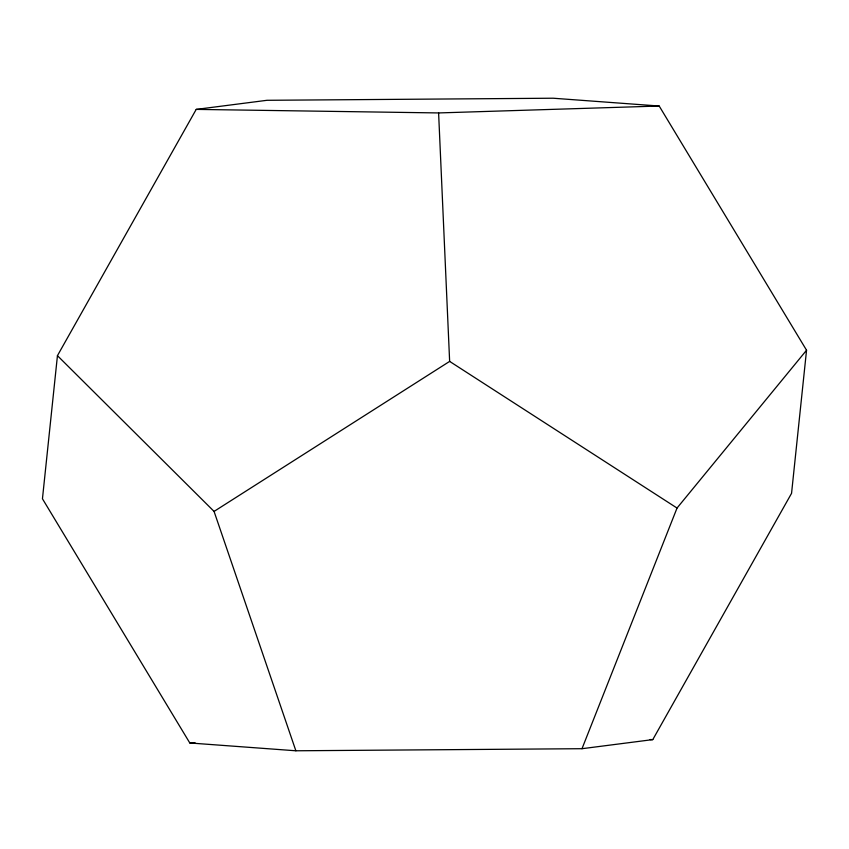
<?xml version="1.0" encoding="UTF-8"?>
<svg xmlns="http://www.w3.org/2000/svg" width="849" height="849" viewBox="0 0 849 849"><rect width="100%" height="100%" fill="white"/><g stroke="black" fill="none" stroke-linecap="round" stroke-linejoin="round"><path stroke-width="1.27" d="M57.445 355.667L42.45 498.777L189.805 742.971L295.866 750.781L582 748.701L652.785 739.606L791.555 493.333L806.55 350.223L659.195 106.029L553.134 98.219L267 100.299L196.215 109.394L57.445 355.667L214.065 511.416L295.866 750.781M582 748.701L677.035 508.052L806.55 350.223M214.065 511.416L449.641 361.398L438.604 112.938L196.215 109.394M438.604 112.938L659.195 106.029M189.805 742.971L195.09 742.801M650.132 739.564L652.785 739.606M449.641 361.398L677.035 508.052"/></g></svg>
